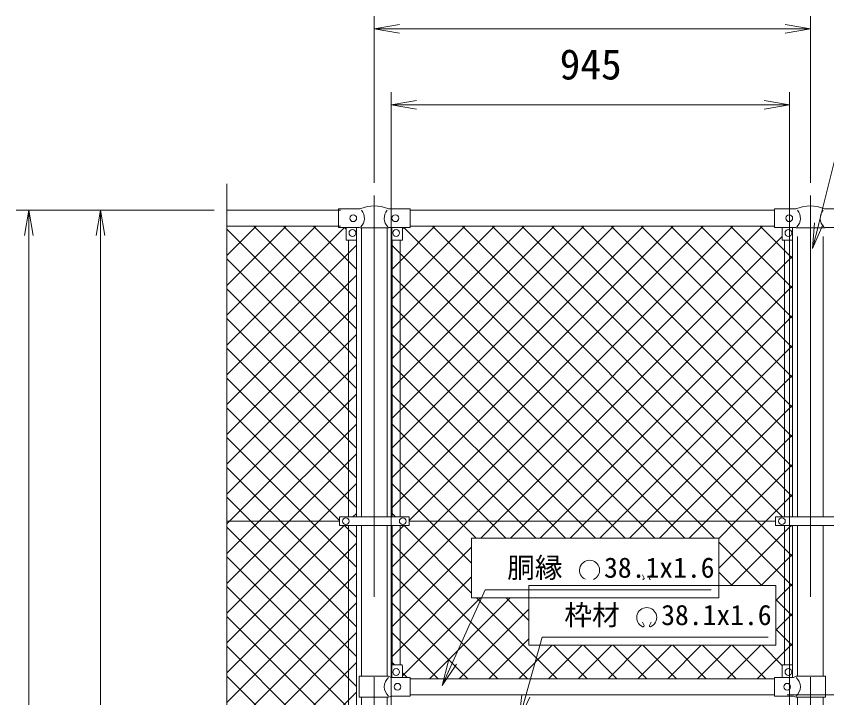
# Model space of a CAD drawing. Units: millimetres, scale not verified. Extents: x -6299 to 6301, y -4455 to 4455.
# Drawn here: x -4333 to -2409, y 737 to 2354 of the extents above; entities that cross this region are included whole.
import ezdxf
from ezdxf.enums import TextEntityAlignment as Align

# ---------------------------------------------------------------- set-up
doc = ezdxf.new("R2010")
doc.units = ezdxf.units.MM
doc.header["$LTSCALE"] = 30
doc.linetypes.add('USER1', pattern=[50.8, 31.75, -6.35, 6.35, -6.35])
for name, color, linetype, lineweight in [('0-0_D-STR-TXT', 7, 'Continuous', 9), ('0-3_D-BMK', 2, 'USER1', 13), ('0-4_D-STR1', 1, 'Continuous', 18), ('0-5_D-STR3', 3, 'Continuous', 13), ('0-9_D-STR-DIM', 7, 'Continuous', 9), ('0-A_0', 7, 'Continuous', 9), ('0-B_D-STR2', 7, 'Continuous', 9), ('0-C_Defpoints', 8, 'Continuous', 18)]:
    doc.layers.add(name, color=color, linetype=linetype, lineweight=lineweight)
doc.styles.add('ＭＳ ゴシック', font='')
doc.styles.get('ＭＳ ゴシック').set_extended_font_data('MS Gothic')

# ---------------------------------------------------------------- blocks, each defined once
blk = doc.blocks.new('_Open')
at = {"layer": '0-A_0'}
blk.add_line((-30, 5), (0, 0), dxfattribs=at)
blk.add_lwpolyline([(-30, -5), (0, 0), (-30, 0)], dxfattribs=at)

msp = doc.modelspace()

# ---------------------------------------------------------------- linework, layer by layer
at = {"layer": '0-0_D-STR-TXT'}
for p, q in [((-2842.54, 1020.64), (-2846.37, 1028.84)), ((-2829.95, 1020.62), (-2825.43, 1028.46)), ((-2842.54, 908.22), (-2846.37, 916.43)), ((-2829.95, 908.21), (-2825.43, 916.05))]:
    msp.add_line(p, q, dxfattribs=at)
for points in [[(-1546.02, 2130.93), (-2360.1, 2130.93), (-2442.22, 1805.26)], [(-2683.62, 993.34), (-3219.82, 993.34), (-3320.92, 767.54)], [(-2548, 880.93), (-3084.2, 880.93), (-3138.92, 685.33)]]:
    msp.add_lwpolyline(points, dxfattribs=at)
for centre, radius, start, end in [((-2971.87, 1039.51), 23.75, 292.92895, 245.65759), ((-2845, 1020.17), 2.5, 245.55066, 10.6575), ((-2827.5, 1020.16), 2.5, 169.34241, 276.63708), ((-2836.25, 927.1), 23.75, 292.92895, 245.65759), ((-2845, 907.76), 2.5, 245.55066, 10.6575), ((-2827.5, 907.75), 2.5, 169.34241, 276.63708)]:
    msp.add_arc(centre, radius, start, end, dxfattribs=at)
at = {"layer": '0-3_D-BMK'}
for p, q in [((-3482.83, 1929.08), (-3482.83, -1466.74)), ((-2447.83, 1929.08), (-2447.83, -1466.74))]:
    msp.add_line(p, q, dxfattribs=at)
at = {"layer": '0-4_D-STR1'}
for p, q in [((-3562.83, 1893.84), (-3832.83, 1893.84)), ((-3397.83, 1893.84), (-2532.83, 1893.84)), ((-3562.83, 1855.84), (-3832.83, 1855.84)), ((-3513.08, 1852.34), (-3513.08, 1166.14)), ((-3452.58, 1852.34), (-3452.58, 1166.14)), ((-3397.83, 1855.74), (-2532.83, 1855.74)), ((-2478.08, 1831.54), (-2478.08, 1166.14)), ((-2417.58, 1831.54), (-2417.58, 1166.14)), ((-3513.08, 1145.54), (-3513.08, 787.94)), ((-3452.58, 1145.54), (-3452.58, 787.94)), ((-2478.08, 1145.54), (-2478.08, 787.94)), ((-2417.58, 1145.54), (-2417.58, 787.94)), ((-2532.83, 781.84), (-3397.83, 781.84)), ((-3513.08, 737.94), (-3513.08, 429.34)), ((-3452.58, 737.94), (-3452.58, 429.34)), ((-2532.83, 743.84), (-3397.83, 743.84)), ((-2478.08, 737.94), (-2478.08, 511.34)), ((-2417.58, 737.94), (-2417.58, 511.34))]:
    msp.add_line(p, q, dxfattribs=at)
at = {"layer": '0-5_D-STR3'}
for p, q in [((-3567.83, 1896.84), (-3518.61, 1896.84)), ((-3567.83, 1852.84), (-3567.83, 1896.84)), ((-3447.06, 1896.84), (-3397.83, 1896.84)), ((-3397.83, 1852.84), (-3397.83, 1896.84)), ((-2532.83, 1852.84), (-2532.83, 1896.84)), ((-2483.61, 1896.84), (-2532.83, 1896.84)), ((-2362.83, 1896.84), (-2412.06, 1896.84)), ((-3567.83, 1852.84), (-3517.63, 1852.84)), ((-3549.83, 1852.84), (-3549.83, 1823.84)), ((-3524.83, 1852.84), (-3524.83, 1823.84)), ((-3516.63, 1852.34), (-3517.63, 1852.84)), ((-3516.63, 1852.34), (-3449.03, 1852.34)), ((-3449.03, 1852.34), (-3448.03, 1852.84)), ((-3448.03, 1852.84), (-3397.83, 1852.84)), ((-3440.83, 1852.84), (-3440.83, 1823.84)), ((-3415.83, 1852.84), (-3415.83, 1823.84)), ((-2482.63, 1852.84), (-2532.83, 1852.84)), ((-2514.83, 1852.84), (-2514.83, 1823.84)), ((-2489.83, 1852.84), (-2489.83, 1823.84)), ((-2481.63, 1852.34), (-2482.63, 1852.84)), ((-2414.03, 1852.34), (-2481.63, 1852.34)), ((-2414.03, 1852.34), (-2413.03, 1852.84)), ((-2362.83, 1852.84), (-2413.03, 1852.84)), ((-3525.83, 1822.84), (-3548.83, 1822.84)), ((-3544.33, 1822.84), (-3544.33, 1166.14)), ((-3525.33, 1822.97), (-3525.33, 1166.14)), ((-3440.33, 1166.14), (-3440.33, 1822.97)), ((-3439.83, 1822.84), (-3416.83, 1822.84)), ((-3421.33, 1166.14), (-3421.33, 1822.84)), ((-2490.83, 1822.84), (-2513.83, 1822.84)), ((-2509.33, 1166.14), (-2509.33, 1822.84)), ((-2490.33, 1166.14), (-2490.33, 1822.97)), ((-3565.33, 1155.84), (-3832.83, 1155.84)), ((-3565.33, 1166.14), (-3400.33, 1166.14)), ((-3565.33, 1166.14), (-3565.33, 1145.54)), ((-3400.33, 1166.14), (-3400.33, 1145.54)), ((-2530.33, 1155.84), (-3400.33, 1155.84)), ((-2902.83, 1155.84), (-3400.33, 1155.84)), ((-2530.33, 1166.14), (-2365.33, 1166.14)), ((-2530.33, 1166.14), (-2530.33, 1145.54)), ((-3565.33, 1145.54), (-3400.33, 1145.54)), ((-3544.33, 1145.54), (-3544.33, 429.34)), ((-3525.33, 1145.54), (-3525.33, 429.34)), ((-3440.33, 814.26), (-3440.33, 1145.54)), ((-3421.33, 814.94), (-3421.33, 1145.54)), ((-2530.33, 1145.54), (-2365.33, 1145.54)), ((-2509.33, 814.94), (-2509.33, 1145.54)), ((-2490.33, 814.26), (-2490.33, 1145.54)), ((-3440.83, 812.94), (-3440.83, 784.94)), ((-3438.83, 814.94), (-3417.83, 814.94)), ((-3415.83, 812.94), (-3415.83, 784.94)), ((-2514.83, 812.94), (-2514.83, 784.94)), ((-2491.83, 814.94), (-2512.83, 814.94)), ((-2489.83, 812.94), (-2489.83, 784.94)), ((-3518.93, 787.94), (-3449.03, 787.94)), ((-3518.93, 787.94), (-3518.93, 737.94)), ((-3443.03, 784.94), (-3449.03, 787.94)), ((-3443.03, 784.94), (-3397.83, 784.94)), ((-3397.83, 740.94), (-3397.83, 784.94)), ((-2487.63, 784.94), (-2532.83, 784.94)), ((-2532.83, 740.94), (-2532.83, 784.94)), ((-2487.63, 784.94), (-2481.63, 787.94)), ((-2411.73, 787.94), (-2481.63, 787.94)), ((-2411.73, 787.94), (-2411.73, 737.94)), ((-3518.93, 737.94), (-3449.03, 737.94)), ((-3443.03, 740.94), (-3449.03, 737.94)), ((-3443.03, 740.94), (-3397.83, 740.94)), ((-2487.63, 740.94), (-2532.83, 740.94)), ((-2487.63, 740.94), (-2481.63, 737.94)), ((-2411.73, 737.94), (-2481.63, 737.94))]:
    msp.add_line(p, q, dxfattribs=at)
for centre in [(-3532.83, 1874.84), (-3432.83, 1874.84), (-2497.83, 1874.84), (-3534.83, 1839.84), (-3430.83, 1839.84), (-2499.83, 1839.84), (-3550.33, 1155.84), (-3415.33, 1155.84), (-2515.33, 1155.84), (-3430.83, 797.94), (-2499.83, 797.94), (-3427.83, 762.94), (-2502.83, 762.94)]:
    msp.add_circle(centre, 8, dxfattribs=at)
for centre, radius, start, end in [((-3518.61, 1904.84), 8, 270, 296.9114), ((-3535.22, 1874.84), 28.8, 314.1684, 41.01552), ((-3482.83, 1821.38), 82.82, 67.15338, 112.84662), ((-3430.45, 1874.84), 28.8, 138.98448, 225.8316), ((-3447.06, 1904.84), 8, 243.0886, 270), ((-2483.61, 1904.84), 8, 270, 296.9114), ((-2500.22, 1874.84), 28.8, 314.1684, 41.01552), ((-2447.83, 1821.38), 82.82, 67.15338, 112.84662), ((-2395.45, 1874.84), 28.8, 138.98448, 225.8316), ((-2412.06, 1904.84), 8, 243.0886, 270), ((-3548.83, 1823.84), 1, 180, 270), ((-3525.83, 1823.84), 1, 270, 0), ((-3439.83, 1823.84), 1, 180, 270), ((-3416.83, 1823.84), 1, 270, 0), ((-2513.83, 1823.84), 1, 180, 270), ((-2490.83, 1823.84), 1, 270, 0), ((-3438.83, 812.94), 2, 90, 180), ((-3417.83, 812.94), 2, 0, 90), ((-2512.83, 812.94), 2, 90, 180), ((-2491.83, 812.94), 2, 0, 90), ((-3430.45, 762.94), 28.8, 130.19176, 229.80824), ((-2500.22, 762.94), 28.8, 310.19176, 49.80824)]:
    msp.add_arc(centre, radius, start, end, dxfattribs=at)
at = {"layer": '0-9_D-STR-DIM'}
for p, q in [((-3482.83, 1959.08), (-3482.83, 2354.26)), ((-2447.83, 1959.08), (-2447.83, 2354.26)), ((-3422.83, 2324.26), (-2507.83, 2324.26)), ((-3442.58, 660.84), (-3442.58, 2173.84)), ((-2497.58, 660.84), (-2497.58, 2173.84)), ((-3382.58, 2143.84), (-2557.58, 2143.84)), ((-3832.83, 444.49), (-3832.83, 1956.84)), ((-3862.83, 1893.84), (-4332.83, 1893.84)), ((-3862.83, 1893.84), (-4162.83, 1893.84)), ((-4302.83, -1046.16), (-4302.83, 1833.84)), ((-4132.83, -996.16), (-4132.83, 1833.84)), ((-2502.83, 743.84), (-1767.83, 743.84)), ((-2502.83, 743.84), (-1767.83, 743.84))]:
    msp.add_line(p, q, dxfattribs=at)
at = {"layer": '0-B_D-STR2'}
for p, q in [((-3832.83, 1786.03), (-3763.02, 1855.84)), ((-3832.83, 1715.32), (-3692.31, 1855.84)), ((-3832.83, 1644.61), (-3621.6, 1855.84)), ((-3832.83, 1573.9), (-3553.89, 1852.84)), ((-3544.33, 1560.55), (-3832.83, 1849.05)), ((-3544.33, 1631.26), (-3768.91, 1855.84)), ((-3544.33, 1701.97), (-3698.2, 1855.84)), ((-3544.33, 1772.68), (-3627.49, 1855.84)), ((-3549.83, 1848.89), (-3553.78, 1852.84)), ((-3421.33, 1773.27), (-3338.86, 1855.74)), ((-3421.33, 1702.55), (-3268.15, 1855.74)), ((-3421.33, 1631.84), (-3197.44, 1855.74)), ((-3421.33, 1561.13), (-3126.73, 1855.74)), ((-3421.33, 1490.42), (-3056.02, 1855.74)), ((-3421.33, 1419.71), (-2985.31, 1855.74)), ((-3421.33, 1349), (-2914.6, 1855.74)), ((-3421.33, 1278.29), (-2843.89, 1855.74)), ((-3421.33, 1207.58), (-2773.18, 1855.74)), ((-3415.83, 1849.48), (-3412.47, 1852.84)), ((-3400.33, 1157.87), (-2702.46, 1855.74)), ((-2644.65, 1155.84), (-3344.55, 1855.74)), ((-3331.65, 1155.84), (-2631.75, 1855.74)), ((-2573.94, 1155.84), (-3273.84, 1855.74)), ((-3260.94, 1155.84), (-2561.04, 1855.74)), ((-2513.53, 1166.14), (-3203.13, 1855.74)), ((-2509.33, 1232.66), (-3132.42, 1855.74)), ((-2509.33, 1303.37), (-3061.71, 1855.74)), ((-2509.33, 1374.08), (-2990.99, 1855.74)), ((-2509.33, 1444.79), (-2920.28, 1855.74)), ((-2509.33, 1515.5), (-2849.57, 1855.74)), ((-2509.33, 1586.21), (-2778.86, 1855.74)), ((-2509.33, 1656.92), (-2708.15, 1855.74)), ((-2509.33, 1727.63), (-2637.44, 1855.74)), ((-2509.33, 1798.34), (-2566.73, 1855.74)), ((-3544.33, 1791.69), (-3525.33, 1810.69)), ((-3832.83, 1503.19), (-3544.33, 1791.69)), ((-2490.33, 1779.34), (-2509.33, 1798.34)), ((-3544.33, 1489.84), (-3832.83, 1778.34)), ((-3525.33, 1753.68), (-3544.33, 1772.68)), ((-3440.33, 1754.27), (-3421.33, 1773.27)), ((-3544.33, 1720.98), (-3525.33, 1739.98)), ((-3832.83, 1432.48), (-3544.33, 1720.98)), ((-2490.33, 1708.63), (-2509.33, 1727.63)), ((-3544.33, 1419.13), (-3832.83, 1707.63)), ((-3525.33, 1682.97), (-3544.33, 1701.97)), ((-3440.33, 1683.55), (-3421.33, 1702.55)), ((-3544.33, 1650.27), (-3525.33, 1669.27)), ((-3421.33, 1649.68), (-3440.33, 1668.68)), ((-2490.33, 1637.92), (-2509.33, 1656.92)), ((-3832.83, 1361.77), (-3544.33, 1650.27)), ((-3544.33, 1348.42), (-3832.83, 1636.92)), ((-2927.49, 1155.84), (-3421.33, 1649.68)), ((-3525.33, 1612.26), (-3544.33, 1631.26)), ((-3440.33, 1612.84), (-3421.33, 1631.84)), ((-3544.33, 1579.55), (-3525.33, 1598.55)), ((-3421.33, 1578.97), (-3440.33, 1597.97)), ((-3832.83, 1291.05), (-3544.33, 1579.55)), ((-2998.2, 1155.84), (-3421.33, 1578.97)), ((-2490.33, 1567.21), (-2509.33, 1586.21)), ((-3544.33, 1277.71), (-3832.83, 1566.21)), ((-3525.33, 1541.55), (-3544.33, 1560.55)), ((-3440.33, 1542.13), (-3421.33, 1561.13)), ((-3544.33, 1508.84), (-3525.33, 1527.84)), ((-3421.33, 1508.26), (-3440.33, 1527.26)), ((-3832.83, 1220.34), (-3544.33, 1508.84)), ((-3068.91, 1155.84), (-3421.33, 1508.26)), ((-2490.33, 1496.5), (-2509.33, 1515.5)), ((-3544.33, 1207), (-3832.83, 1495.5)), ((-3525.33, 1470.84), (-3544.33, 1489.84)), ((-3440.33, 1471.42), (-3421.33, 1490.42)), ((-3544.33, 1438.13), (-3525.33, 1457.13)), ((-3421.33, 1437.55), (-3440.33, 1456.55)), ((-2490.33, 1425.79), (-2509.33, 1444.79)), ((-3565.33, 1157.29), (-3832.83, 1424.79)), ((-3826.63, 1155.84), (-3544.33, 1438.13)), ((-3139.62, 1155.84), (-3421.33, 1437.55)), ((-2509.33, 1412.47), (-2490.33, 1431.47)), ((-3525.33, 1400.13), (-3544.33, 1419.13)), ((-3440.33, 1400.71), (-3421.33, 1419.71)), ((-2765.97, 1155.84), (-2509.33, 1412.47)), ((-3544.33, 1367.42), (-3525.33, 1386.42)), ((-3421.33, 1366.84), (-3440.33, 1385.84)), ((-3755.92, 1155.84), (-3544.33, 1367.42)), ((-3210.33, 1155.84), (-3421.33, 1366.84)), ((-2490.33, 1355.08), (-2509.33, 1374.08)), ((-3634.6, 1155.84), (-3832.83, 1354.07)), ((-3525.33, 1329.42), (-3544.33, 1348.42)), ((-3440.33, 1330), (-3421.33, 1349)), ((-2509.33, 1341.76), (-2490.33, 1360.76)), ((-2695.26, 1155.84), (-2509.33, 1341.76)), ((-3544.33, 1296.71), (-3525.33, 1315.71)), ((-3685.21, 1155.84), (-3544.33, 1296.71)), ((-2490.33, 1284.37), (-2509.33, 1303.37)), ((-3705.31, 1155.84), (-3832.83, 1283.36)), ((-3525.33, 1258.71), (-3544.33, 1277.71)), ((-3440.33, 1259.29), (-3421.33, 1278.29)), ((-3544.33, 1226), (-3525.33, 1245)), ((-2490.33, 1213.66), (-2509.33, 1232.66)), ((-3776.02, 1155.84), (-3832.83, 1212.65)), ((-3614.5, 1155.84), (-3544.33, 1226)), ((-3525.33, 1188), (-3544.33, 1207)), ((-3440.33, 1188.58), (-3421.33, 1207.58)), ((-3533.49, 1166.14), (-3525.33, 1174.29)), ((-3432.77, 1166.14), (-3440.33, 1173.71)), ((-3832.83, 1149.63), (-3826.63, 1155.84)), ((-3832.83, 1078.92), (-3755.92, 1155.84)), ((-3832.83, 1008.21), (-3685.21, 1155.84)), ((-3832.83, 937.5), (-3614.5, 1155.84)), ((-3544.33, 924.15), (-3776.02, 1155.84)), ((-3544.33, 994.86), (-3705.31, 1155.84)), ((-3544.33, 1065.57), (-3634.6, 1155.84)), ((-3421.33, 1066.16), (-3331.65, 1155.84)), ((-3421.33, 995.45), (-3260.94, 1155.84)), ((-3170.27, 1115.78), (-3210.33, 1155.84)), ((-3099.56, 1115.78), (-3139.62, 1155.84)), ((-3028.85, 1115.78), (-3068.91, 1155.84)), ((-2958.14, 1115.78), (-2998.2, 1155.84)), ((-2887.43, 1115.78), (-2927.49, 1155.84)), ((-2806.03, 1115.78), (-2765.97, 1155.84)), ((-2735.32, 1115.78), (-2695.26, 1155.84)), ((-2509.33, 1020.52), (-2644.65, 1155.84)), ((-2509.33, 1091.23), (-2573.94, 1155.84)), ((-3832.83, 866.79), (-3554.09, 1145.54)), ((-3544.33, 853.44), (-3832.83, 1141.94)), ((-3251.79, 985.16), (-3412.17, 1145.54)), ((-2490.33, 1142.95), (-2492.93, 1145.54)), ((-3544.33, 1084.58), (-3525.33, 1103.58)), ((-3421.33, 1084), (-3440.33, 1103)), ((-2562.89, 1003.37), (-2665.26, 1105.74)), ((-3832.83, 796.08), (-3544.33, 1084.58)), ((-3119.18, 781.84), (-3421.33, 1084)), ((-2490.33, 1072.23), (-2509.33, 1091.23)), ((-3544.33, 782.73), (-3832.83, 1071.23)), ((-3525.33, 1046.57), (-3544.33, 1065.57)), ((-3440.33, 1047.16), (-3421.33, 1066.16)), ((-3544.33, 1013.87), (-3525.33, 1032.87)), ((-3421.33, 1013.29), (-3440.33, 1032.29)), ((-2633.6, 1003.37), (-2665.26, 1035.03)), ((-2490.33, 1001.52), (-2509.33, 1020.52)), ((-3832.83, 725.37), (-3544.33, 1013.87)), ((-3544.33, 712.02), (-3832.83, 1000.52)), ((-3189.89, 781.84), (-3421.33, 1013.29)), ((-2509.33, 988.21), (-2490.33, 1007.21)), ((-3525.33, 975.86), (-3544.33, 994.86)), ((-3440.33, 976.45), (-3421.33, 995.45)), ((-2529.64, 967.9), (-2509.33, 988.21)), ((-3544.33, 943.16), (-3525.33, 962.16)), ((-3415.83, 788.82), (-3230.8, 973.85)), ((-3352.1, 781.84), (-3160.09, 973.85)), ((-3048.47, 781.84), (-3240.48, 973.85)), ((-3116.17, 920.25), (-3169.77, 973.85)), ((-3832.83, 654.66), (-3544.33, 943.16)), ((-3421.33, 942.57), (-3440.33, 961.57)), ((-3281.39, 781.84), (-3116.17, 947.06)), ((-3544.33, 641.31), (-3832.83, 929.81)), ((-3525.33, 905.15), (-3544.33, 924.15)), ((-3260.6, 781.84), (-3421.33, 942.57)), ((-2509.33, 917.5), (-2490.33, 936.5)), ((-2529.64, 897.19), (-2509.33, 917.5)), ((-3544.33, 872.45), (-3525.33, 891.45)), ((-3421.33, 871.86), (-3440.33, 890.86)), ((-3832.83, 583.95), (-3544.33, 872.45)), ((-3331.31, 781.84), (-3421.33, 871.86)), ((-3210.68, 781.84), (-3116.17, 876.35)), ((-3544.33, 570.6), (-3832.83, 859.1)), ((-3525.33, 834.44), (-3544.33, 853.44)), ((-3139.97, 781.84), (-3060.37, 861.44)), ((-3069.26, 781.84), (-2989.66, 861.44)), ((-2977.76, 781.84), (-3057.36, 861.44)), ((-2998.55, 781.84), (-2918.95, 861.44)), ((-2907.04, 781.84), (-2986.65, 861.44)), ((-2927.84, 781.84), (-2848.23, 861.44)), ((-2836.33, 781.84), (-2915.94, 861.44)), ((-2857.13, 781.84), (-2777.52, 861.44)), ((-2765.62, 781.84), (-2845.22, 861.44)), ((-2786.42, 781.84), (-2706.81, 861.44)), ((-2694.91, 781.84), (-2774.51, 861.44)), ((-2715.7, 781.84), (-2636.1, 861.44)), ((-2624.2, 781.84), (-2703.8, 861.44)), ((-2644.99, 781.84), (-2565.39, 861.44)), ((-2553.49, 781.84), (-2633.09, 861.44)), ((-2514.67, 813.72), (-2562.38, 861.44)), ((-3544.33, 801.74), (-3525.33, 820.74)), ((-3435.12, 814.94), (-3440.33, 820.15)), ((-3832.83, 513.24), (-3544.33, 801.74)), ((-3405.12, 784.94), (-3415.83, 795.65)), ((-3544.33, 499.89), (-3832.83, 788.39)), ((-3525.33, 763.73), (-3544.33, 782.73))]:
    msp.add_line(p, q, dxfattribs=at)
for points in [[(-2675.3, 1115.78), (-2715.36, 1155.84), (-3412.36, 1852.84)], [(-3230.29, 1115.78), (-3190.23, 1155.84), (-2514.83, 1831.24)], [(-2746.01, 1115.78), (-2786.07, 1155.84), (-3421.33, 1791.1), (-3440.33, 1810.1)], [(-3159.58, 1115.78), (-3119.52, 1155.84), (-2509.33, 1766.03), (-2490.33, 1785.03)], [(-2816.72, 1115.78), (-2856.78, 1155.84), (-3421.33, 1720.39), (-3440.33, 1739.39)], [(-3088.87, 1115.78), (-3048.81, 1155.84), (-2509.33, 1695.32), (-2490.33, 1714.32)], [(-3018.16, 1115.78), (-2978.1, 1155.84), (-2509.33, 1624.61), (-2490.33, 1643.61)], [(-2947.45, 1115.78), (-2907.39, 1155.84), (-2509.33, 1553.89), (-2490.33, 1572.89)], [(-2876.74, 1115.78), (-2836.68, 1155.84), (-2509.33, 1483.18), (-2490.33, 1502.18)], [(-3240.98, 1115.78), (-3281.04, 1155.84), (-3421.33, 1296.13), (-3440.33, 1315.13)], [(-2665.26, 1115.12), (-2624.55, 1155.84), (-2509.33, 1271.05), (-2490.33, 1290.05)], [(-3251.79, 1055.87), (-3351.76, 1155.84), (-3421.33, 1225.42), (-3440.33, 1244.42)], [(-2665.26, 1044.41), (-2553.84, 1155.84), (-2509.33, 1200.34), (-2490.33, 1219.34)], [(-3525.33, 1117.29), (-3544.33, 1136.29), (-3553.59, 1145.54)], [(-3440.33, 1117.87), (-3421.33, 1136.87), (-3412.66, 1145.54)], [(-2635.6, 1003.37), (-2509.33, 1129.63), (-2493.43, 1145.54)], [(-3440.33, 905.74), (-3421.33, 924.74), (-3251.79, 1094.28)], [(-2564.89, 1003.37), (-2509.33, 1058.92), (-2490.33, 1077.92)], [(-3440.33, 835.03), (-3421.33, 854.03), (-3251.79, 1023.57)], [(-2490.33, 930.81), (-2509.33, 949.81), (-2529.64, 970.12)], [(-2490.33, 860.1), (-2509.33, 879.1), (-2529.64, 899.41)], [(-2574.28, 781.84), (-2509.33, 846.79), (-2490.33, 865.79)], [(-3831.39, 443.97), (-3544.33, 731.03), (-3525.33, 750.03)]]:
    msp.add_lwpolyline(points, dxfattribs=at)
at = {"layer": '0-C_Defpoints'}
for points in [[(-2665.26, 1115.78), (-3251.79, 1115.78), (-3251.79, 973.85), (-2665.26, 973.85)], [(-2529.64, 1003.37), (-3116.17, 1003.37), (-3116.17, 861.44), (-2529.64, 861.44)]]:
    msp.add_lwpolyline(points, close=True, dxfattribs=at)

# ---------------------------------------------------------------- block references
at = {"layer": '0-0_D-STR-TXT', "xscale": 2, "yscale": 2}
for p, rotation in [((-2442.71, 1803.32), 255.84756), ((-3321.73, 765.71), 245.88177), ((-3139.46, 683.4), 254.37026)]:
    msp.add_blockref('_Open', p, dxfattribs=dict(at, rotation=rotation))
at = {"layer": '0-9_D-STR-DIM', "xscale": 2, "yscale": 2}
for p, rotation in [((-3482.83, 2324.26), 180), ((-3442.58, 2143.84), 180), ((-4302.83, 1893.84), 90), ((-4132.83, 1893.84), 90)]:
    msp.add_blockref('_Open', p, dxfattribs=dict(at, rotation=rotation))
for p in [(-2447.83, 2324.26), (-2497.58, 2143.84)]:
    msp.add_blockref('_Open', p, dxfattribs=at)

# ---------------------------------------------------------------- texts
at = {"layer": '0-0_D-STR-TXT', "style": 'ＭＳ ゴシック'}
for s, p in [('胴縁 \u300038.1x1.6', (-3167.38, 1007.2)), ('枠材 \u300038.1x1.6', (-3031.75, 894.79))]:
    msp.add_text(s, height=48.17, dxfattribs=at).set_placement(p, align=Align.BOTTOM_LEFT)
at = {"layer": '0-9_D-STR-DIM', "style": 'ＭＳ ゴシック'}
msp.add_text('945', height=72.14, dxfattribs=at).set_placement((-3042.8, 2182.44), align=Align.BOTTOM_LEFT)

doc.saveas('drawing.dxf')
